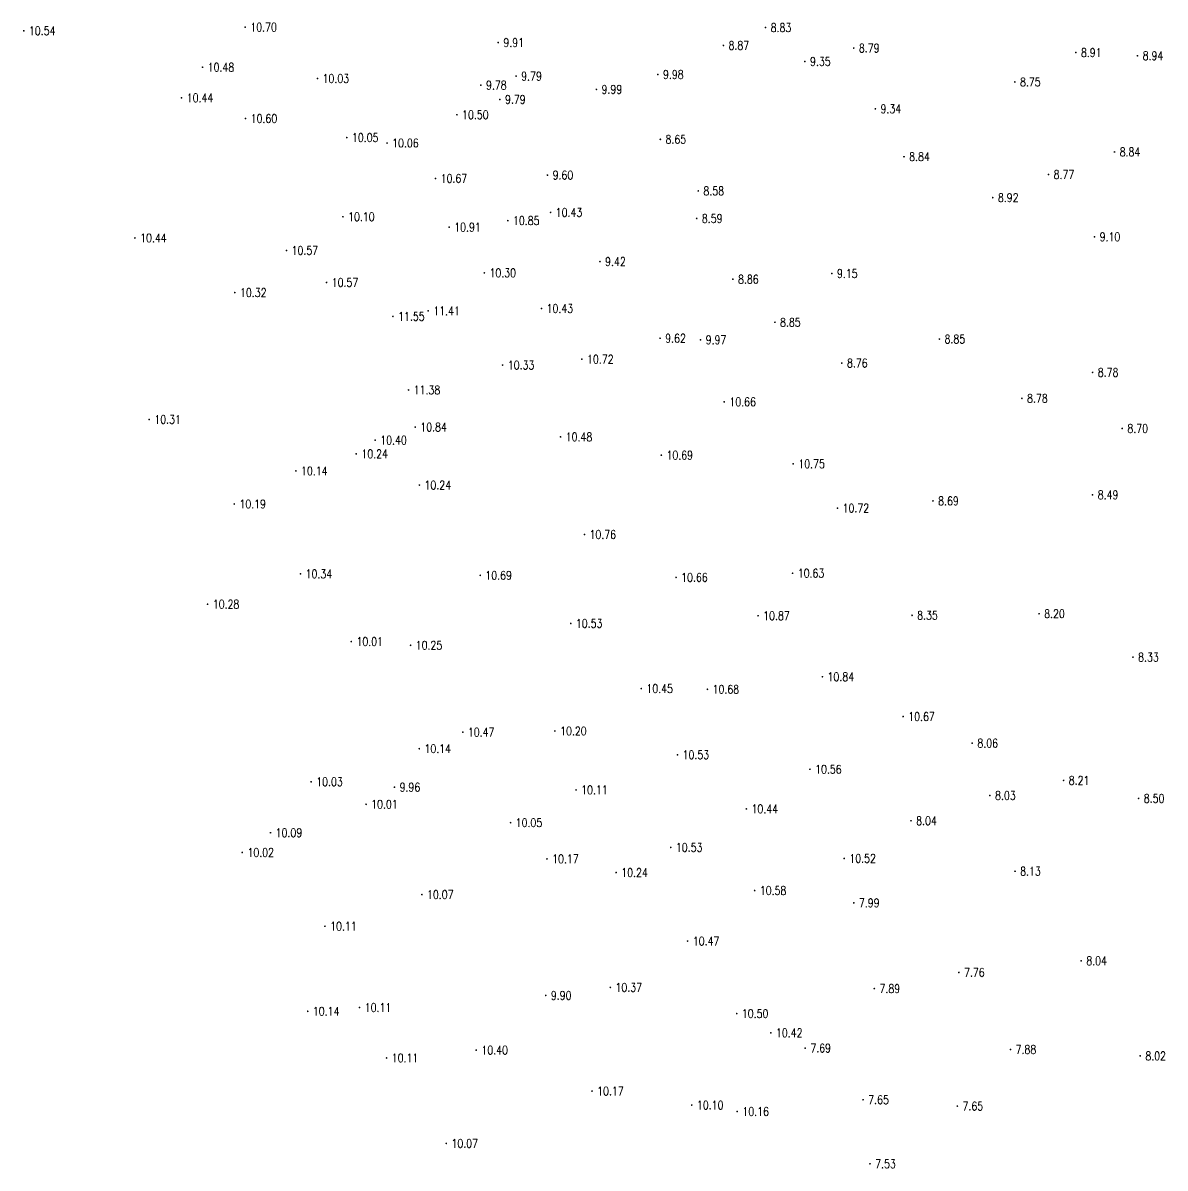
# Model space of a CAD drawing. Extents: x 476861 to 479475, y 2367369 to 2370541.
# Drawn here: x 477425.1 to 477557.9, y 2367505.9 to 2367639 of the extents above; entities that cross this region are included whole.
import ezdxf
from ezdxf.enums import TextEntityAlignment as Align

# ---------------------------------------------------------------- set-up
doc = ezdxf.new("R2010")
doc.units = 0
doc.header["$LTSCALE"] = 0.5
doc.layers.get('0').update_dxf_attribs({"linetype": 'CONTINUOUS'})
doc.layers.add('GCD', color=1, linetype='CONTINUOUS')
doc.styles.add('HZ', font='rs.shx', dxfattribs={"width": 0.8, "bigfont": 'hztxt.shx'})

# ---------------------------------------------------------------- blocks, each defined once
blk = doc.blocks.new('GC200')
at = {"linetype": 'Continuous', "const_width": 0.2, "flags": 128}
blk.add_lwpolyline([(-0.1, 0, 1), (0.1, 0, 1)], format="xyb", close=True, dxfattribs=at)

msp = doc.modelspace()

# ---------------------------------------------------------------- block references
at = {"layer": 'GCD', "linetype": 'Continuous'}
ref = msp.add_blockref('GC200', (477450.985, 2367638.477, 10.697), dxfattribs=dict(at, xscale=0.5, yscale=0.5, zscale=0.5))
ref.add_attrib('height', '10.70', dxfattribs={"linetype": 'Continuous', "height": 1, "style": 'HZ', "width": 0.8}).set_placement((477451.585, 2367638.477, 10.697), align=Align.MIDDLE_LEFT)
ref = msp.add_blockref('GC200', (477425.239, 2367638.064, 10.541), dxfattribs=dict(at, xscale=0.5, yscale=0.5, zscale=0.5))
ref.add_attrib('height', '10.54', dxfattribs={"linetype": 'Continuous', "height": 1, "style": 'HZ', "width": 0.8}).set_placement((477425.839, 2367638.064, 10.541), align=Align.MIDDLE_LEFT)
ref = msp.add_blockref('GC200', (477511.482, 2367638.43, 8.83), dxfattribs=dict(at, xscale=0.5, yscale=0.5, zscale=0.5))
ref.add_attrib('height', '8.83', dxfattribs={"linetype": 'Continuous', "height": 1, "style": 'HZ', "width": 0.8}).set_placement((477512.082, 2367638.43, 8.83), align=Align.MIDDLE_LEFT)
ref = msp.add_blockref('GC200', (477480.406, 2367636.688, 9.914), dxfattribs=dict(at, xscale=0.5, yscale=0.5, zscale=0.5))
ref.add_attrib('height', '9.91', dxfattribs={"linetype": 'Continuous', "height": 1, "style": 'HZ', "width": 0.8}).set_placement((477481.006, 2367636.688, 9.914), align=Align.MIDDLE_LEFT)
ref = msp.add_blockref('GC200', (477506.586, 2367636.358, 8.872), dxfattribs=dict(at, xscale=0.5, yscale=0.5, zscale=0.5))
ref.add_attrib('height', '8.87', dxfattribs={"linetype": 'Continuous', "height": 1, "style": 'HZ', "width": 0.8}).set_placement((477507.186, 2367636.358, 8.872), align=Align.MIDDLE_LEFT)
ref = msp.add_blockref('GC200', (477521.739, 2367636.053, 8.79), dxfattribs=dict(at, xscale=0.5, yscale=0.5, zscale=0.5))
ref.add_attrib('height', '8.79', dxfattribs={"linetype": 'Continuous', "height": 1, "style": 'HZ', "width": 0.8}).set_placement((477522.339, 2367636.053, 8.79), align=Align.MIDDLE_LEFT)
ref = msp.add_blockref('GC200', (477516.064, 2367634.49, 9.348), dxfattribs=dict(at, xscale=0.5, yscale=0.5, zscale=0.5))
ref.add_attrib('height', '9.35', dxfattribs={"linetype": 'Continuous', "height": 1, "style": 'HZ', "width": 0.8}).set_placement((477516.664, 2367634.49, 9.348), align=Align.MIDDLE_LEFT)
ref = msp.add_blockref('GC200', (477547.562, 2367635.528, 8.91), dxfattribs=dict(at, xscale=0.5, yscale=0.5, zscale=0.5))
ref.add_attrib('height', '8.91', dxfattribs={"linetype": 'Continuous', "height": 1, "style": 'HZ', "width": 0.8}).set_placement((477548.162, 2367635.528, 8.91), align=Align.MIDDLE_LEFT)
ref = msp.add_blockref('GC200', (477554.735, 2367635.164, 8.94), dxfattribs=dict(at, xscale=0.5, yscale=0.5, zscale=0.5))
ref.add_attrib('height', '8.94', dxfattribs={"linetype": 'Continuous', "height": 1, "style": 'HZ', "width": 0.8}).set_placement((477555.335, 2367635.164, 8.94), align=Align.MIDDLE_LEFT)
ref = msp.add_blockref('GC200', (477446.023, 2367633.818, 10.481), dxfattribs=dict(at, xscale=0.5, yscale=0.5, zscale=0.5))
ref.add_attrib('height', '10.48', dxfattribs={"linetype": 'Continuous', "height": 1, "style": 'HZ', "width": 0.8}).set_placement((477446.623, 2367633.818, 10.481), align=Align.MIDDLE_LEFT)
ref = msp.add_blockref('GC200', (477459.385, 2367632.512, 10.03), dxfattribs=dict(at, xscale=0.5, yscale=0.5, zscale=0.5))
ref.add_attrib('height', '10.03', dxfattribs={"linetype": 'Continuous', "height": 1, "style": 'HZ', "width": 0.8}).set_placement((477459.985, 2367632.512, 10.03), align=Align.MIDDLE_LEFT)
ref = msp.add_blockref('GC200', (477482.481, 2367632.793, 9.786), dxfattribs=dict(at, xscale=0.5, yscale=0.5, zscale=0.5))
ref.add_attrib('height', '9.79', dxfattribs={"linetype": 'Continuous', "height": 1, "style": 'HZ', "width": 0.8}).set_placement((477483.081, 2367632.793, 9.786), align=Align.MIDDLE_LEFT)
ref = msp.add_blockref('GC200', (477498.965, 2367632.978, 9.98), dxfattribs=dict(at, xscale=0.5, yscale=0.5, zscale=0.5))
ref.add_attrib('height', '9.98', dxfattribs={"linetype": 'Continuous', "height": 1, "style": 'HZ', "width": 0.8}).set_placement((477499.565, 2367632.978, 9.98), align=Align.MIDDLE_LEFT)
ref = msp.add_blockref('GC200', (477540.478, 2367632.111, 8.75), dxfattribs=dict(at, xscale=0.5, yscale=0.5, zscale=0.5))
ref.add_attrib('height', '8.75', dxfattribs={"linetype": 'Continuous', "height": 1, "style": 'HZ', "width": 0.8}).set_placement((477541.078, 2367632.111, 8.75), align=Align.MIDDLE_LEFT)
ref = msp.add_blockref('GC200', (477478.386, 2367631.743, 9.775), dxfattribs=dict(at, xscale=0.5, yscale=0.5, zscale=0.5))
ref.add_attrib('height', '9.78', dxfattribs={"linetype": 'Continuous', "height": 1, "style": 'HZ', "width": 0.8}).set_placement((477478.986, 2367631.743, 9.775), align=Align.MIDDLE_LEFT)
ref = msp.add_blockref('GC200', (477491.816, 2367631.251, 9.992), dxfattribs=dict(at, xscale=0.5, yscale=0.5, zscale=0.5))
ref.add_attrib('height', '9.99', dxfattribs={"linetype": 'Continuous', "height": 1, "style": 'HZ', "width": 0.8}).set_placement((477492.416, 2367631.251, 9.992), align=Align.MIDDLE_LEFT)
ref = msp.add_blockref('GC200', (477443.589, 2367630.268, 10.44), dxfattribs=dict(at, xscale=0.5, yscale=0.5, zscale=0.5))
ref.add_attrib('height', '10.44', dxfattribs={"linetype": 'Continuous', "height": 1, "style": 'HZ', "width": 0.8}).set_placement((477444.189, 2367630.268, 10.44), align=Align.MIDDLE_LEFT)
ref = msp.add_blockref('GC200', (477480.595, 2367630.084, 9.788), dxfattribs=dict(at, xscale=0.5, yscale=0.5, zscale=0.5))
ref.add_attrib('height', '9.79', dxfattribs={"linetype": 'Continuous', "height": 1, "style": 'HZ', "width": 0.8}).set_placement((477481.195, 2367630.084, 9.788), align=Align.MIDDLE_LEFT)
ref = msp.add_blockref('GC200', (477451.024, 2367627.856, 10.6), dxfattribs=dict(at, xscale=0.5, yscale=0.5, zscale=0.5))
ref.add_attrib('height', '10.60', dxfattribs={"linetype": 'Continuous', "height": 1, "style": 'HZ', "width": 0.8}).set_placement((477451.624, 2367627.856, 10.6), align=Align.MIDDLE_LEFT)
ref = msp.add_blockref('GC200', (477475.604, 2367628.306, 10.495), dxfattribs=dict(at, xscale=0.5, yscale=0.5, zscale=0.5))
ref.add_attrib('height', '10.50', dxfattribs={"linetype": 'Continuous', "height": 1, "style": 'HZ', "width": 0.8}).set_placement((477476.204, 2367628.306, 10.495), align=Align.MIDDLE_LEFT)
ref = msp.add_blockref('GC200', (477524.257, 2367628.989, 9.337), dxfattribs=dict(at, xscale=0.5, yscale=0.5, zscale=0.5))
ref.add_attrib('height', '9.34', dxfattribs={"linetype": 'Continuous', "height": 1, "style": 'HZ', "width": 0.8}).set_placement((477524.857, 2367628.989, 9.337), align=Align.MIDDLE_LEFT)
ref = msp.add_blockref('GC200', (477462.799, 2367625.645, 10.047), dxfattribs=dict(at, xscale=0.5, yscale=0.5, zscale=0.5))
ref.add_attrib('height', '10.05', dxfattribs={"linetype": 'Continuous', "height": 1, "style": 'HZ', "width": 0.8}).set_placement((477463.399, 2367625.645, 10.047), align=Align.MIDDLE_LEFT)
ref = msp.add_blockref('GC200', (477499.255, 2367625.444, 8.653), dxfattribs=dict(at, xscale=0.5, yscale=0.5, zscale=0.5))
ref.add_attrib('height', '8.65', dxfattribs={"linetype": 'Continuous', "height": 1, "style": 'HZ', "width": 0.8}).set_placement((477499.855, 2367625.444, 8.653), align=Align.MIDDLE_LEFT)
ref = msp.add_blockref('GC200', (477467.477, 2367625.015, 10.06), dxfattribs=dict(at, xscale=0.5, yscale=0.5, zscale=0.5))
ref.add_attrib('height', '10.06', dxfattribs={"linetype": 'Continuous', "height": 1, "style": 'HZ', "width": 0.8}).set_placement((477468.077, 2367625.015, 10.06), align=Align.MIDDLE_LEFT)
ref = msp.add_blockref('GC200', (477552.062, 2367623.976, 8.837), dxfattribs=dict(at, xscale=0.5, yscale=0.5, zscale=0.5))
ref.add_attrib('height', '8.84', dxfattribs={"linetype": 'Continuous', "height": 1, "style": 'HZ', "width": 0.8}).set_placement((477552.662, 2367623.976, 8.837), align=Align.MIDDLE_LEFT)
ref = msp.add_blockref('GC200', (477527.587, 2367623.428, 8.84), dxfattribs=dict(at, xscale=0.5, yscale=0.5, zscale=0.5))
ref.add_attrib('height', '8.84', dxfattribs={"linetype": 'Continuous', "height": 1, "style": 'HZ', "width": 0.8}).set_placement((477528.187, 2367623.428, 8.84), align=Align.MIDDLE_LEFT)
ref = msp.add_blockref('GC200', (477486.132, 2367621.292, 9.601), dxfattribs=dict(at, xscale=0.5, yscale=0.5, zscale=0.5))
ref.add_attrib('height', '9.60', dxfattribs={"linetype": 'Continuous', "height": 1, "style": 'HZ', "width": 0.8}).set_placement((477486.732, 2367621.292, 9.601), align=Align.MIDDLE_LEFT)
ref = msp.add_blockref('GC200', (477544.382, 2367621.353, 8.77), dxfattribs=dict(at, xscale=0.5, yscale=0.5, zscale=0.5))
ref.add_attrib('height', '8.77', dxfattribs={"linetype": 'Continuous', "height": 1, "style": 'HZ', "width": 0.8}).set_placement((477544.982, 2367621.353, 8.77), align=Align.MIDDLE_LEFT)
ref = msp.add_blockref('GC200', (477473.115, 2367620.9, 10.669), dxfattribs=dict(at, xscale=0.5, yscale=0.5, zscale=0.5))
ref.add_attrib('height', '10.67', dxfattribs={"linetype": 'Continuous', "height": 1, "style": 'HZ', "width": 0.8}).set_placement((477473.715, 2367620.9, 10.669), align=Align.MIDDLE_LEFT)
ref = msp.add_blockref('GC200', (477503.667, 2367619.448, 8.578), dxfattribs=dict(at, xscale=0.5, yscale=0.5, zscale=0.5))
ref.add_attrib('height', '8.58', dxfattribs={"linetype": 'Continuous', "height": 1, "style": 'HZ', "width": 0.8}).set_placement((477504.267, 2367619.448, 8.578), align=Align.MIDDLE_LEFT)
ref = msp.add_blockref('GC200', (477537.908, 2367618.667, 8.92), dxfattribs=dict(at, xscale=0.5, yscale=0.5, zscale=0.5))
ref.add_attrib('height', '8.92', dxfattribs={"linetype": 'Continuous', "height": 1, "style": 'HZ', "width": 0.8}).set_placement((477538.508, 2367618.667, 8.92), align=Align.MIDDLE_LEFT)
ref = msp.add_blockref('GC200', (477462.351, 2367616.451, 10.1), dxfattribs=dict(at, xscale=0.5, yscale=0.5, zscale=0.5))
ref.add_attrib('height', '10.10', dxfattribs={"linetype": 'Continuous', "height": 1, "style": 'HZ', "width": 0.8}).set_placement((477462.951, 2367616.451, 10.1), align=Align.MIDDLE_LEFT)
ref = msp.add_blockref('GC200', (477481.524, 2367615.995, 10.854), dxfattribs=dict(at, xscale=0.5, yscale=0.5, zscale=0.5))
ref.add_attrib('height', '10.85', dxfattribs={"linetype": 'Continuous', "height": 1, "style": 'HZ', "width": 0.8}).set_placement((477482.124, 2367615.995, 10.854), align=Align.MIDDLE_LEFT)
ref = msp.add_blockref('GC200', (477486.492, 2367616.955, 10.431), dxfattribs=dict(at, xscale=0.5, yscale=0.5, zscale=0.5))
ref.add_attrib('height', '10.43', dxfattribs={"linetype": 'Continuous', "height": 1, "style": 'HZ', "width": 0.8}).set_placement((477487.092, 2367616.955, 10.431), align=Align.MIDDLE_LEFT)
ref = msp.add_blockref('GC200', (477503.482, 2367616.248, 8.588), dxfattribs=dict(at, xscale=0.5, yscale=0.5, zscale=0.5))
ref.add_attrib('height', '8.59', dxfattribs={"linetype": 'Continuous', "height": 1, "style": 'HZ', "width": 0.8}).set_placement((477504.082, 2367616.248, 8.588), align=Align.MIDDLE_LEFT)
ref = msp.add_blockref('GC200', (477474.694, 2367615.239, 10.909), dxfattribs=dict(at, xscale=0.5, yscale=0.5, zscale=0.5))
ref.add_attrib('height', '10.91', dxfattribs={"linetype": 'Continuous', "height": 1, "style": 'HZ', "width": 0.8}).set_placement((477475.294, 2367615.239, 10.909), align=Align.MIDDLE_LEFT)
ref = msp.add_blockref('GC200', (477438.17, 2367613.978, 10.44), dxfattribs=dict(at, xscale=0.5, yscale=0.5, zscale=0.5))
ref.add_attrib('height', '10.44', dxfattribs={"linetype": 'Continuous', "height": 1, "style": 'HZ', "width": 0.8}).set_placement((477438.77, 2367613.978, 10.44), align=Align.MIDDLE_LEFT)
ref = msp.add_blockref('GC200', (477549.734, 2367614.112, 9.1), dxfattribs=dict(at, xscale=0.5, yscale=0.5, zscale=0.5))
ref.add_attrib('height', '9.10', dxfattribs={"linetype": 'Continuous', "height": 1, "style": 'HZ', "width": 0.8}).set_placement((477550.334, 2367614.112, 9.1), align=Align.MIDDLE_LEFT)
ref = msp.add_blockref('GC200', (477455.785, 2367612.532, 10.57), dxfattribs=dict(at, xscale=0.5, yscale=0.5, zscale=0.5))
ref.add_attrib('height', '10.57', dxfattribs={"linetype": 'Continuous', "height": 1, "style": 'HZ', "width": 0.8}).set_placement((477456.385, 2367612.532, 10.57), align=Align.MIDDLE_LEFT)
ref = msp.add_blockref('GC200', (477492.239, 2367611.235, 9.422), dxfattribs=dict(at, xscale=0.5, yscale=0.5, zscale=0.5))
ref.add_attrib('height', '9.42', dxfattribs={"linetype": 'Continuous', "height": 1, "style": 'HZ', "width": 0.8}).set_placement((477492.839, 2367611.235, 9.422), align=Align.MIDDLE_LEFT)
ref = msp.add_blockref('GC200', (477478.791, 2367609.92, 10.3), dxfattribs=dict(at, xscale=0.5, yscale=0.5, zscale=0.5))
ref.add_attrib('height', '10.30', dxfattribs={"linetype": 'Continuous', "height": 1, "style": 'HZ', "width": 0.8}).set_placement((477479.391, 2367609.92, 10.3), align=Align.MIDDLE_LEFT)
ref = msp.add_blockref('GC200', (477507.692, 2367609.182, 8.855), dxfattribs=dict(at, xscale=0.5, yscale=0.5, zscale=0.5))
ref.add_attrib('height', '8.86', dxfattribs={"linetype": 'Continuous', "height": 1, "style": 'HZ', "width": 0.8}).set_placement((477508.292, 2367609.182, 8.855), align=Align.MIDDLE_LEFT)
ref = msp.add_blockref('GC200', (477519.188, 2367609.848, 9.153), dxfattribs=dict(at, xscale=0.5, yscale=0.5, zscale=0.5))
ref.add_attrib('height', '9.15', dxfattribs={"linetype": 'Continuous', "height": 1, "style": 'HZ', "width": 0.8}).set_placement((477519.788, 2367609.848, 9.153), align=Align.MIDDLE_LEFT)
ref = msp.add_blockref('GC200', (477460.447, 2367608.811, 10.572), dxfattribs=dict(at, xscale=0.5, yscale=0.5, zscale=0.5))
ref.add_attrib('height', '10.57', dxfattribs={"linetype": 'Continuous', "height": 1, "style": 'HZ', "width": 0.8}).set_placement((477461.047, 2367608.811, 10.572), align=Align.MIDDLE_LEFT)
ref = msp.add_blockref('GC200', (477449.78, 2367607.627, 10.32), dxfattribs=dict(at, xscale=0.5, yscale=0.5, zscale=0.5))
ref.add_attrib('height', '10.32', dxfattribs={"linetype": 'Continuous', "height": 1, "style": 'HZ', "width": 0.8}).set_placement((477450.38, 2367607.627, 10.32), align=Align.MIDDLE_LEFT)
ref = msp.add_blockref('GC200', (477472.263, 2367605.502, 11.407), dxfattribs=dict(at, xscale=0.5, yscale=0.5, zscale=0.5))
ref.add_attrib('height', '11.41', dxfattribs={"linetype": 'Continuous', "height": 1, "style": 'HZ', "width": 0.8}).set_placement((477472.863, 2367605.502, 11.407), align=Align.MIDDLE_LEFT)
ref = msp.add_blockref('GC200', (477485.434, 2367605.78, 10.427), dxfattribs=dict(at, xscale=0.5, yscale=0.5, zscale=0.5))
ref.add_attrib('height', '10.43', dxfattribs={"linetype": 'Continuous', "height": 1, "style": 'HZ', "width": 0.8}).set_placement((477486.034, 2367605.78, 10.427), align=Align.MIDDLE_LEFT)
ref = msp.add_blockref('GC200', (477468.168, 2367604.865, 11.545), dxfattribs=dict(at, xscale=0.5, yscale=0.5, zscale=0.5))
ref.add_attrib('height', '11.55', dxfattribs={"linetype": 'Continuous', "height": 1, "style": 'HZ', "width": 0.8}).set_placement((477468.768, 2367604.865, 11.545), align=Align.MIDDLE_LEFT)
ref = msp.add_blockref('GC200', (477512.578, 2367604.177, 8.85), dxfattribs=dict(at, xscale=0.5, yscale=0.5, zscale=0.5))
ref.add_attrib('height', '8.85', dxfattribs={"linetype": 'Continuous', "height": 1, "style": 'HZ', "width": 0.8}).set_placement((477513.178, 2367604.177, 8.85), align=Align.MIDDLE_LEFT)
ref = msp.add_blockref('GC200', (477499.222, 2367602.323, 9.622), dxfattribs=dict(at, xscale=0.5, yscale=0.5, zscale=0.5))
ref.add_attrib('height', '9.62', dxfattribs={"linetype": 'Continuous', "height": 1, "style": 'HZ', "width": 0.8}).set_placement((477499.822, 2367602.323, 9.622), align=Align.MIDDLE_LEFT)
ref = msp.add_blockref('GC200', (477503.928, 2367602.146, 9.966), dxfattribs=dict(at, xscale=0.5, yscale=0.5, zscale=0.5))
ref.add_attrib('height', '9.97', dxfattribs={"linetype": 'Continuous', "height": 1, "style": 'HZ', "width": 0.8}).set_placement((477504.528, 2367602.146, 9.966), align=Align.MIDDLE_LEFT)
ref = msp.add_blockref('GC200', (477531.702, 2367602.227, 8.85), dxfattribs=dict(at, xscale=0.5, yscale=0.5, zscale=0.5))
ref.add_attrib('height', '8.85', dxfattribs={"linetype": 'Continuous', "height": 1, "style": 'HZ', "width": 0.8}).set_placement((477532.302, 2367602.227, 8.85), align=Align.MIDDLE_LEFT)
ref = msp.add_blockref('GC200', (477490.134, 2367599.886, 10.718), dxfattribs=dict(at, xscale=0.5, yscale=0.5, zscale=0.5))
ref.add_attrib('height', '10.72', dxfattribs={"linetype": 'Continuous', "height": 1, "style": 'HZ', "width": 0.8}).set_placement((477490.734, 2367599.886, 10.718), align=Align.MIDDLE_LEFT)
ref = msp.add_blockref('GC200', (477480.918, 2367599.204, 10.33), dxfattribs=dict(at, xscale=0.5, yscale=0.5, zscale=0.5))
ref.add_attrib('height', '10.33', dxfattribs={"linetype": 'Continuous', "height": 1, "style": 'HZ', "width": 0.8}).set_placement((477481.518, 2367599.204, 10.33), align=Align.MIDDLE_LEFT)
ref = msp.add_blockref('GC200', (477520.356, 2367599.443, 8.758), dxfattribs=dict(at, xscale=0.5, yscale=0.5, zscale=0.5))
ref.add_attrib('height', '8.76', dxfattribs={"linetype": 'Continuous', "height": 1, "style": 'HZ', "width": 0.8}).set_placement((477520.956, 2367599.443, 8.758), align=Align.MIDDLE_LEFT)
ref = msp.add_blockref('GC200', (477549.521, 2367598.358, 8.783), dxfattribs=dict(at, xscale=0.5, yscale=0.5, zscale=0.5))
ref.add_attrib('height', '8.78', dxfattribs={"linetype": 'Continuous', "height": 1, "style": 'HZ', "width": 0.8}).set_placement((477550.121, 2367598.358, 8.783), align=Align.MIDDLE_LEFT)
ref = msp.add_blockref('GC200', (477469.979, 2367596.312, 11.383), dxfattribs=dict(at, xscale=0.5, yscale=0.5, zscale=0.5))
ref.add_attrib('height', '11.38', dxfattribs={"linetype": 'Continuous', "height": 1, "style": 'HZ', "width": 0.8}).set_placement((477470.579, 2367596.312, 11.383), align=Align.MIDDLE_LEFT)
ref = msp.add_blockref('GC200', (477506.686, 2367594.928, 10.659), dxfattribs=dict(at, xscale=0.5, yscale=0.5, zscale=0.5))
ref.add_attrib('height', '10.66', dxfattribs={"linetype": 'Continuous', "height": 1, "style": 'HZ', "width": 0.8}).set_placement((477507.286, 2367594.928, 10.659), align=Align.MIDDLE_LEFT)
ref = msp.add_blockref('GC200', (477541.3, 2367595.34, 8.783), dxfattribs=dict(at, xscale=0.5, yscale=0.5, zscale=0.5))
ref.add_attrib('height', '8.78', dxfattribs={"linetype": 'Continuous', "height": 1, "style": 'HZ', "width": 0.8}).set_placement((477541.9, 2367595.34, 8.783), align=Align.MIDDLE_LEFT)
ref = msp.add_blockref('GC200', (477439.824, 2367592.889, 10.305), dxfattribs=dict(at, xscale=0.5, yscale=0.5, zscale=0.5))
ref.add_attrib('height', '10.31', dxfattribs={"linetype": 'Continuous', "height": 1, "style": 'HZ', "width": 0.8}).set_placement((477440.424, 2367592.889, 10.305), align=Align.MIDDLE_LEFT)
ref = msp.add_blockref('GC200', (477470.753, 2367592.004, 10.838), dxfattribs=dict(at, xscale=0.5, yscale=0.5, zscale=0.5))
ref.add_attrib('height', '10.84', dxfattribs={"linetype": 'Continuous', "height": 1, "style": 'HZ', "width": 0.8}).set_placement((477471.353, 2367592.004, 10.838), align=Align.MIDDLE_LEFT)
ref = msp.add_blockref('GC200', (477487.652, 2367590.856, 10.475), dxfattribs=dict(at, xscale=0.5, yscale=0.5, zscale=0.5))
ref.add_attrib('height', '10.48', dxfattribs={"linetype": 'Continuous', "height": 1, "style": 'HZ', "width": 0.8}).set_placement((477488.252, 2367590.856, 10.475), align=Align.MIDDLE_LEFT)
ref = msp.add_blockref('GC200', (477552.967, 2367591.837, 8.695), dxfattribs=dict(at, xscale=0.5, yscale=0.5, zscale=0.5))
ref.add_attrib('height', '8.70', dxfattribs={"linetype": 'Continuous', "height": 1, "style": 'HZ', "width": 0.8}).set_placement((477553.567, 2367591.837, 8.695), align=Align.MIDDLE_LEFT)
ref = msp.add_blockref('GC200', (477466.095, 2367590.48, 10.403), dxfattribs=dict(at, xscale=0.5, yscale=0.5, zscale=0.5))
ref.add_attrib('height', '10.40', dxfattribs={"linetype": 'Continuous', "height": 1, "style": 'HZ', "width": 0.8}).set_placement((477466.695, 2367590.48, 10.403), align=Align.MIDDLE_LEFT)
ref = msp.add_blockref('GC200', (477463.899, 2367588.883, 10.24), dxfattribs=dict(at, xscale=0.5, yscale=0.5, zscale=0.5))
ref.add_attrib('height', '10.24', dxfattribs={"linetype": 'Continuous', "height": 1, "style": 'HZ', "width": 0.8}).set_placement((477464.499, 2367588.883, 10.24), align=Align.MIDDLE_LEFT)
ref = msp.add_blockref('GC200', (477499.37, 2367588.734, 10.69), dxfattribs=dict(at, xscale=0.5, yscale=0.5, zscale=0.5))
ref.add_attrib('height', '10.69', dxfattribs={"linetype": 'Continuous', "height": 1, "style": 'HZ', "width": 0.8}).set_placement((477499.97, 2367588.734, 10.69), align=Align.MIDDLE_LEFT)
ref = msp.add_blockref('GC200', (477456.878, 2367586.898, 10.138), dxfattribs=dict(at, xscale=0.5, yscale=0.5, zscale=0.5))
ref.add_attrib('height', '10.14', dxfattribs={"linetype": 'Continuous', "height": 1, "style": 'HZ', "width": 0.8}).set_placement((477457.478, 2367586.898, 10.138), align=Align.MIDDLE_LEFT)
ref = msp.add_blockref('GC200', (477514.701, 2367587.734, 10.753), dxfattribs=dict(at, xscale=0.5, yscale=0.5, zscale=0.5))
ref.add_attrib('height', '10.75', dxfattribs={"linetype": 'Continuous', "height": 1, "style": 'HZ', "width": 0.8}).set_placement((477515.301, 2367587.734, 10.753), align=Align.MIDDLE_LEFT)
ref = msp.add_blockref('GC200', (477471.238, 2367585.262, 10.24), dxfattribs=dict(at, xscale=0.5, yscale=0.5, zscale=0.5))
ref.add_attrib('height', '10.24', dxfattribs={"linetype": 'Continuous', "height": 1, "style": 'HZ', "width": 0.8}).set_placement((477471.838, 2367585.262, 10.24), align=Align.MIDDLE_LEFT)
ref = msp.add_blockref('GC200', (477549.514, 2367584.123, 8.49), dxfattribs=dict(at, xscale=0.5, yscale=0.5, zscale=0.5))
ref.add_attrib('height', '8.49', dxfattribs={"linetype": 'Continuous', "height": 1, "style": 'HZ', "width": 0.8}).set_placement((477550.114, 2367584.123, 8.49), align=Align.MIDDLE_LEFT)
ref = msp.add_blockref('GC200', (477449.716, 2367583.059, 10.19), dxfattribs=dict(at, xscale=0.5, yscale=0.5, zscale=0.5))
ref.add_attrib('height', '10.19', dxfattribs={"linetype": 'Continuous', "height": 1, "style": 'HZ', "width": 0.8}).set_placement((477450.316, 2367583.059, 10.19), align=Align.MIDDLE_LEFT)
ref = msp.add_blockref('GC200', (477519.851, 2367582.584, 10.715), dxfattribs=dict(at, xscale=0.5, yscale=0.5, zscale=0.5))
ref.add_attrib('height', '10.72', dxfattribs={"linetype": 'Continuous', "height": 1, "style": 'HZ', "width": 0.8}).set_placement((477520.451, 2367582.584, 10.715), align=Align.MIDDLE_LEFT)
ref = msp.add_blockref('GC200', (477530.957, 2367583.413, 8.686), dxfattribs=dict(at, xscale=0.5, yscale=0.5, zscale=0.5))
ref.add_attrib('height', '8.69', dxfattribs={"linetype": 'Continuous', "height": 1, "style": 'HZ', "width": 0.8}).set_placement((477531.557, 2367583.413, 8.686), align=Align.MIDDLE_LEFT)
ref = msp.add_blockref('GC200', (477490.425, 2367579.515, 10.756), dxfattribs=dict(at, xscale=0.5, yscale=0.5, zscale=0.5))
ref.add_attrib('height', '10.76', dxfattribs={"linetype": 'Continuous', "height": 1, "style": 'HZ', "width": 0.8}).set_placement((477491.025, 2367579.515, 10.756), align=Align.MIDDLE_LEFT)
ref = msp.add_blockref('GC200', (477457.414, 2367574.931, 10.338), dxfattribs=dict(at, xscale=0.5, yscale=0.5, zscale=0.5))
ref.add_attrib('height', '10.34', dxfattribs={"linetype": 'Continuous', "height": 1, "style": 'HZ', "width": 0.8}).set_placement((477458.014, 2367574.931, 10.338), align=Align.MIDDLE_LEFT)
ref = msp.add_blockref('GC200', (477478.313, 2367574.767, 10.69), dxfattribs=dict(at, xscale=0.5, yscale=0.5, zscale=0.5))
ref.add_attrib('height', '10.69', dxfattribs={"linetype": 'Continuous', "height": 1, "style": 'HZ', "width": 0.8}).set_placement((477478.913, 2367574.767, 10.69), align=Align.MIDDLE_LEFT)
ref = msp.add_blockref('GC200', (477514.634, 2367575.009, 10.63), dxfattribs=dict(at, xscale=0.5, yscale=0.5, zscale=0.5))
ref.add_attrib('height', '10.63', dxfattribs={"linetype": 'Continuous', "height": 1, "style": 'HZ', "width": 0.8}).set_placement((477515.234, 2367575.009, 10.63), align=Align.MIDDLE_LEFT)
ref = msp.add_blockref('GC200', (477501.082, 2367574.529, 10.66), dxfattribs=dict(at, xscale=0.5, yscale=0.5, zscale=0.5))
ref.add_attrib('height', '10.66', dxfattribs={"linetype": 'Continuous', "height": 1, "style": 'HZ', "width": 0.8}).set_placement((477501.682, 2367574.529, 10.66), align=Align.MIDDLE_LEFT)
ref = msp.add_blockref('GC200', (477446.619, 2367571.414, 10.28), dxfattribs=dict(at, xscale=0.5, yscale=0.5, zscale=0.5))
ref.add_attrib('height', '10.28', dxfattribs={"linetype": 'Continuous', "height": 1, "style": 'HZ', "width": 0.8}).set_placement((477447.219, 2367571.414, 10.28), align=Align.MIDDLE_LEFT)
ref = msp.add_blockref('GC200', (477510.617, 2367570.074, 10.871), dxfattribs=dict(at, xscale=0.5, yscale=0.5, zscale=0.5))
ref.add_attrib('height', '10.87', dxfattribs={"linetype": 'Continuous', "height": 1, "style": 'HZ', "width": 0.8}).set_placement((477511.217, 2367570.074, 10.871), align=Align.MIDDLE_LEFT)
ref = msp.add_blockref('GC200', (477528.52, 2367570.119, 8.35), dxfattribs=dict(at, xscale=0.5, yscale=0.5, zscale=0.5))
ref.add_attrib('height', '8.35', dxfattribs={"linetype": 'Continuous', "height": 1, "style": 'HZ', "width": 0.8}).set_placement((477529.12, 2367570.119, 8.35), align=Align.MIDDLE_LEFT)
ref = msp.add_blockref('GC200', (477543.288, 2367570.309, 8.201), dxfattribs=dict(at, xscale=0.5, yscale=0.5, zscale=0.5))
ref.add_attrib('height', '8.20', dxfattribs={"linetype": 'Continuous', "height": 1, "style": 'HZ', "width": 0.8}).set_placement((477543.888, 2367570.309, 8.201), align=Align.MIDDLE_LEFT)
ref = msp.add_blockref('GC200', (477488.837, 2367569.178, 10.526), dxfattribs=dict(at, xscale=0.5, yscale=0.5, zscale=0.5))
ref.add_attrib('height', '10.53', dxfattribs={"linetype": 'Continuous', "height": 1, "style": 'HZ', "width": 0.8}).set_placement((477489.437, 2367569.178, 10.526), align=Align.MIDDLE_LEFT)
ref = msp.add_blockref('GC200', (477463.32, 2367567.066, 10.01), dxfattribs=dict(at, xscale=0.5, yscale=0.5, zscale=0.5))
ref.add_attrib('height', '10.01', dxfattribs={"linetype": 'Continuous', "height": 1, "style": 'HZ', "width": 0.8}).set_placement((477463.92, 2367567.066, 10.01), align=Align.MIDDLE_LEFT)
ref = msp.add_blockref('GC200', (477470.216, 2367566.634, 10.25), dxfattribs=dict(at, xscale=0.5, yscale=0.5, zscale=0.5))
ref.add_attrib('height', '10.25', dxfattribs={"linetype": 'Continuous', "height": 1, "style": 'HZ', "width": 0.8}).set_placement((477470.816, 2367566.634, 10.25), align=Align.MIDDLE_LEFT)
ref = msp.add_blockref('GC200', (477554.211, 2367565.26, 8.33), dxfattribs=dict(at, xscale=0.5, yscale=0.5, zscale=0.5))
ref.add_attrib('height', '8.33', dxfattribs={"linetype": 'Continuous', "height": 1, "style": 'HZ', "width": 0.8}).set_placement((477554.811, 2367565.26, 8.33), align=Align.MIDDLE_LEFT)
ref = msp.add_blockref('GC200', (477518.098, 2367562.983, 10.84), dxfattribs=dict(at, xscale=0.5, yscale=0.5, zscale=0.5))
ref.add_attrib('height', '10.84', dxfattribs={"linetype": 'Continuous', "height": 1, "style": 'HZ', "width": 0.8}).set_placement((477518.698, 2367562.983, 10.84), align=Align.MIDDLE_LEFT)
ref = msp.add_blockref('GC200', (477497.035, 2367561.602, 10.45), dxfattribs=dict(at, xscale=0.5, yscale=0.5, zscale=0.5))
ref.add_attrib('height', '10.45', dxfattribs={"linetype": 'Continuous', "height": 1, "style": 'HZ', "width": 0.8}).set_placement((477497.635, 2367561.602, 10.45), align=Align.MIDDLE_LEFT)
ref = msp.add_blockref('GC200', (477504.732, 2367561.52, 10.682), dxfattribs=dict(at, xscale=0.5, yscale=0.5, zscale=0.5))
ref.add_attrib('height', '10.68', dxfattribs={"linetype": 'Continuous', "height": 1, "style": 'HZ', "width": 0.8}).set_placement((477505.332, 2367561.52, 10.682), align=Align.MIDDLE_LEFT)
ref = msp.add_blockref('GC200', (477527.484, 2367558.349, 10.67), dxfattribs=dict(at, xscale=0.5, yscale=0.5, zscale=0.5))
ref.add_attrib('height', '10.67', dxfattribs={"linetype": 'Continuous', "height": 1, "style": 'HZ', "width": 0.8}).set_placement((477528.084, 2367558.349, 10.67), align=Align.MIDDLE_LEFT)
ref = msp.add_blockref('GC200', (477476.283, 2367556.535, 10.472), dxfattribs=dict(at, xscale=0.5, yscale=0.5, zscale=0.5))
ref.add_attrib('height', '10.47', dxfattribs={"linetype": 'Continuous', "height": 1, "style": 'HZ', "width": 0.8}).set_placement((477476.883, 2367556.535, 10.472), align=Align.MIDDLE_LEFT)
ref = msp.add_blockref('GC200', (477487.002, 2367556.675, 10.202), dxfattribs=dict(at, xscale=0.5, yscale=0.5, zscale=0.5))
ref.add_attrib('height', '10.20', dxfattribs={"linetype": 'Continuous', "height": 1, "style": 'HZ', "width": 0.8}).set_placement((477487.602, 2367556.675, 10.202), align=Align.MIDDLE_LEFT)
ref = msp.add_blockref('GC200', (477471.23, 2367554.621, 10.137), dxfattribs=dict(at, xscale=0.5, yscale=0.5, zscale=0.5))
ref.add_attrib('height', '10.14', dxfattribs={"linetype": 'Continuous', "height": 1, "style": 'HZ', "width": 0.8}).set_placement((477471.83, 2367554.621, 10.137), align=Align.MIDDLE_LEFT)
ref = msp.add_blockref('GC200', (477535.524, 2367555.263, 8.06), dxfattribs=dict(at, xscale=0.5, yscale=0.5, zscale=0.5))
ref.add_attrib('height', '8.06', dxfattribs={"linetype": 'Continuous', "height": 1, "style": 'HZ', "width": 0.8}).set_placement((477536.124, 2367555.263, 8.06), align=Align.MIDDLE_LEFT)
ref = msp.add_blockref('GC200', (477501.249, 2367553.915, 10.532), dxfattribs=dict(at, xscale=0.5, yscale=0.5, zscale=0.5))
ref.add_attrib('height', '10.53', dxfattribs={"linetype": 'Continuous', "height": 1, "style": 'HZ', "width": 0.8}).set_placement((477501.849, 2367553.915, 10.532), align=Align.MIDDLE_LEFT)
ref = msp.add_blockref('GC200', (477516.651, 2367552.222, 10.556), dxfattribs=dict(at, xscale=0.5, yscale=0.5, zscale=0.5))
ref.add_attrib('height', '10.56', dxfattribs={"linetype": 'Continuous', "height": 1, "style": 'HZ', "width": 0.8}).set_placement((477517.251, 2367552.222, 10.556), align=Align.MIDDLE_LEFT)
ref = msp.add_blockref('GC200', (477458.646, 2367550.774, 10.03), dxfattribs=dict(at, xscale=0.5, yscale=0.5, zscale=0.5))
ref.add_attrib('height', '10.03', dxfattribs={"linetype": 'Continuous', "height": 1, "style": 'HZ', "width": 0.8}).set_placement((477459.246, 2367550.774, 10.03), align=Align.MIDDLE_LEFT)
ref = msp.add_blockref('GC200', (477546.142, 2367550.934, 8.211), dxfattribs=dict(at, xscale=0.5, yscale=0.5, zscale=0.5))
ref.add_attrib('height', '8.21', dxfattribs={"linetype": 'Continuous', "height": 1, "style": 'HZ', "width": 0.8}).set_placement((477546.742, 2367550.934, 8.211), align=Align.MIDDLE_LEFT)
ref = msp.add_blockref('GC200', (477468.337, 2367550.14, 9.964), dxfattribs=dict(at, xscale=0.5, yscale=0.5, zscale=0.5))
ref.add_attrib('height', '9.96', dxfattribs={"linetype": 'Continuous', "height": 1, "style": 'HZ', "width": 0.8}).set_placement((477468.937, 2367550.14, 9.964), align=Align.MIDDLE_LEFT)
ref = msp.add_blockref('GC200', (477489.452, 2367549.821, 10.11), dxfattribs=dict(at, xscale=0.5, yscale=0.5, zscale=0.5))
ref.add_attrib('height', '10.11', dxfattribs={"linetype": 'Continuous', "height": 1, "style": 'HZ', "width": 0.8}).set_placement((477490.052, 2367549.821, 10.11), align=Align.MIDDLE_LEFT)
ref = msp.add_blockref('GC200', (477465.036, 2367548.153, 10.013), dxfattribs=dict(at, xscale=0.5, yscale=0.5, zscale=0.5))
ref.add_attrib('height', '10.01', dxfattribs={"linetype": 'Continuous', "height": 1, "style": 'HZ', "width": 0.8}).set_placement((477465.636, 2367548.153, 10.013), align=Align.MIDDLE_LEFT)
ref = msp.add_blockref('GC200', (477537.579, 2367549.178, 8.034), dxfattribs=dict(at, xscale=0.5, yscale=0.5, zscale=0.5))
ref.add_attrib('height', '8.03', dxfattribs={"linetype": 'Continuous', "height": 1, "style": 'HZ', "width": 0.8}).set_placement((477538.179, 2367549.178, 8.034), align=Align.MIDDLE_LEFT)
ref = msp.add_blockref('GC200', (477554.869, 2367548.839, 8.497), dxfattribs=dict(at, xscale=0.5, yscale=0.5, zscale=0.5))
ref.add_attrib('height', '8.50', dxfattribs={"linetype": 'Continuous', "height": 1, "style": 'HZ', "width": 0.8}).set_placement((477555.469, 2367548.839, 8.497), align=Align.MIDDLE_LEFT)
ref = msp.add_blockref('GC200', (477509.257, 2367547.62, 10.44), dxfattribs=dict(at, xscale=0.5, yscale=0.5, zscale=0.5))
ref.add_attrib('height', '10.44', dxfattribs={"linetype": 'Continuous', "height": 1, "style": 'HZ', "width": 0.8}).set_placement((477509.857, 2367547.62, 10.44), align=Align.MIDDLE_LEFT)
ref = msp.add_blockref('GC200', (477481.839, 2367546.02, 10.047), dxfattribs=dict(at, xscale=0.5, yscale=0.5, zscale=0.5))
ref.add_attrib('height', '10.05', dxfattribs={"linetype": 'Continuous', "height": 1, "style": 'HZ', "width": 0.8}).set_placement((477482.439, 2367546.02, 10.047), align=Align.MIDDLE_LEFT)
ref = msp.add_blockref('GC200', (477528.401, 2367546.242, 8.04), dxfattribs=dict(at, xscale=0.5, yscale=0.5, zscale=0.5))
ref.add_attrib('height', '8.04', dxfattribs={"linetype": 'Continuous', "height": 1, "style": 'HZ', "width": 0.8}).set_placement((477529.001, 2367546.242, 8.04), align=Align.MIDDLE_LEFT)
ref = msp.add_blockref('GC200', (477453.928, 2367544.854, 10.088), dxfattribs=dict(at, xscale=0.5, yscale=0.5, zscale=0.5))
ref.add_attrib('height', '10.09', dxfattribs={"linetype": 'Continuous', "height": 1, "style": 'HZ', "width": 0.8}).set_placement((477454.528, 2367544.854, 10.088), align=Align.MIDDLE_LEFT)
ref = msp.add_blockref('GC200', (477500.467, 2367543.149, 10.532), dxfattribs=dict(at, xscale=0.5, yscale=0.5, zscale=0.5))
ref.add_attrib('height', '10.53', dxfattribs={"linetype": 'Continuous', "height": 1, "style": 'HZ', "width": 0.8}).set_placement((477501.067, 2367543.149, 10.532), align=Align.MIDDLE_LEFT)
ref = msp.add_blockref('GC200', (477450.647, 2367542.557, 10.02), dxfattribs=dict(at, xscale=0.5, yscale=0.5, zscale=0.5))
ref.add_attrib('height', '10.02', dxfattribs={"linetype": 'Continuous', "height": 1, "style": 'HZ', "width": 0.8}).set_placement((477451.247, 2367542.557, 10.02), align=Align.MIDDLE_LEFT)
ref = msp.add_blockref('GC200', (477486.077, 2367541.804, 10.173), dxfattribs=dict(at, xscale=0.5, yscale=0.5, zscale=0.5))
ref.add_attrib('height', '10.17', dxfattribs={"linetype": 'Continuous', "height": 1, "style": 'HZ', "width": 0.8}).set_placement((477486.677, 2367541.804, 10.173), align=Align.MIDDLE_LEFT)
ref = msp.add_blockref('GC200', (477520.636, 2367541.864, 10.52), dxfattribs=dict(at, xscale=0.5, yscale=0.5, zscale=0.5))
ref.add_attrib('height', '10.52', dxfattribs={"linetype": 'Continuous', "height": 1, "style": 'HZ', "width": 0.8}).set_placement((477521.236, 2367541.864, 10.52), align=Align.MIDDLE_LEFT)
ref = msp.add_blockref('GC200', (477494.114, 2367540.217, 10.235), dxfattribs=dict(at, xscale=0.5, yscale=0.5, zscale=0.5))
ref.add_attrib('height', '10.24', dxfattribs={"linetype": 'Continuous', "height": 1, "style": 'HZ', "width": 0.8}).set_placement((477494.714, 2367540.217, 10.235), align=Align.MIDDLE_LEFT)
ref = msp.add_blockref('GC200', (477540.495, 2367540.374, 8.13), dxfattribs=dict(at, xscale=0.5, yscale=0.5, zscale=0.5))
ref.add_attrib('height', '8.13', dxfattribs={"linetype": 'Continuous', "height": 1, "style": 'HZ', "width": 0.8}).set_placement((477541.095, 2367540.374, 8.13), align=Align.MIDDLE_LEFT)
ref = msp.add_blockref('GC200', (477471.527, 2367537.656, 10.071), dxfattribs=dict(at, xscale=0.5, yscale=0.5, zscale=0.5))
ref.add_attrib('height', '10.07', dxfattribs={"linetype": 'Continuous', "height": 1, "style": 'HZ', "width": 0.8}).set_placement((477472.127, 2367537.656, 10.071), align=Align.MIDDLE_LEFT)
ref = msp.add_blockref('GC200', (477510.222, 2367538.132, 10.58), dxfattribs=dict(at, xscale=0.5, yscale=0.5, zscale=0.5))
ref.add_attrib('height', '10.58', dxfattribs={"linetype": 'Continuous', "height": 1, "style": 'HZ', "width": 0.8}).set_placement((477510.822, 2367538.132, 10.58), align=Align.MIDDLE_LEFT)
ref = msp.add_blockref('GC200', (477521.75, 2367536.692, 7.99), dxfattribs=dict(at, xscale=0.5, yscale=0.5, zscale=0.5))
ref.add_attrib('height', '7.99', dxfattribs={"linetype": 'Continuous', "height": 1, "style": 'HZ', "width": 0.8}).set_placement((477522.35, 2367536.692, 7.99), align=Align.MIDDLE_LEFT)
ref = msp.add_blockref('GC200', (477460.261, 2367533.981, 10.107), dxfattribs=dict(at, xscale=0.5, yscale=0.5, zscale=0.5))
ref.add_attrib('height', '10.11', dxfattribs={"linetype": 'Continuous', "height": 1, "style": 'HZ', "width": 0.8}).set_placement((477460.861, 2367533.981, 10.107), align=Align.MIDDLE_LEFT)
ref = msp.add_blockref('GC200', (477502.429, 2367532.257, 10.47), dxfattribs=dict(at, xscale=0.5, yscale=0.5, zscale=0.5))
ref.add_attrib('height', '10.47', dxfattribs={"linetype": 'Continuous', "height": 1, "style": 'HZ', "width": 0.8}).set_placement((477503.029, 2367532.257, 10.47), align=Align.MIDDLE_LEFT)
ref = msp.add_blockref('GC200', (477548.184, 2367529.965, 8.04), dxfattribs=dict(at, xscale=0.5, yscale=0.5, zscale=0.5))
ref.add_attrib('height', '8.04', dxfattribs={"linetype": 'Continuous', "height": 1, "style": 'HZ', "width": 0.8}).set_placement((477548.784, 2367529.965, 8.04), align=Align.MIDDLE_LEFT)
ref = msp.add_blockref('GC200', (477533.964, 2367528.618, 7.757), dxfattribs=dict(at, xscale=0.5, yscale=0.5, zscale=0.5))
ref.add_attrib('height', '7.76', dxfattribs={"linetype": 'Continuous', "height": 1, "style": 'HZ', "width": 0.8}).set_placement((477534.564, 2367528.618, 7.757), align=Align.MIDDLE_LEFT)
ref = msp.add_blockref('GC200', (477493.441, 2367526.873, 10.37), dxfattribs=dict(at, xscale=0.5, yscale=0.5, zscale=0.5))
ref.add_attrib('height', '10.37', dxfattribs={"linetype": 'Continuous', "height": 1, "style": 'HZ', "width": 0.8}).set_placement((477494.041, 2367526.873, 10.37), align=Align.MIDDLE_LEFT)
ref = msp.add_blockref('GC200', (477524.137, 2367526.733, 7.89), dxfattribs=dict(at, xscale=0.5, yscale=0.5, zscale=0.5))
ref.add_attrib('height', '7.89', dxfattribs={"linetype": 'Continuous', "height": 1, "style": 'HZ', "width": 0.8}).set_placement((477524.737, 2367526.733, 7.89), align=Align.MIDDLE_LEFT)
ref = msp.add_blockref('GC200', (477485.926, 2367525.945, 9.901), dxfattribs=dict(at, xscale=0.5, yscale=0.5, zscale=0.5))
ref.add_attrib('height', '9.90', dxfattribs={"linetype": 'Continuous', "height": 1, "style": 'HZ', "width": 0.8}).set_placement((477486.526, 2367525.945, 9.901), align=Align.MIDDLE_LEFT)
ref = msp.add_blockref('GC200', (477458.255, 2367524.093, 10.144), dxfattribs=dict(at, xscale=0.5, yscale=0.5, zscale=0.5))
ref.add_attrib('height', '10.14', dxfattribs={"linetype": 'Continuous', "height": 1, "style": 'HZ', "width": 0.8}).set_placement((477458.855, 2367524.093, 10.144), align=Align.MIDDLE_LEFT)
ref = msp.add_blockref('GC200', (477464.284, 2367524.543, 10.111), dxfattribs=dict(at, xscale=0.5, yscale=0.5, zscale=0.5))
ref.add_attrib('height', '10.11', dxfattribs={"linetype": 'Continuous', "height": 1, "style": 'HZ', "width": 0.8}).set_placement((477464.884, 2367524.543, 10.111), align=Align.MIDDLE_LEFT)
ref = msp.add_blockref('GC200', (477508.136, 2367523.824, 10.5), dxfattribs=dict(at, xscale=0.5, yscale=0.5, zscale=0.5))
ref.add_attrib('height', '10.50', dxfattribs={"linetype": 'Continuous', "height": 1, "style": 'HZ', "width": 0.8}).set_placement((477508.736, 2367523.824, 10.5), align=Align.MIDDLE_LEFT)
ref = msp.add_blockref('GC200', (477512.101, 2367521.592, 10.42), dxfattribs=dict(at, xscale=0.5, yscale=0.5, zscale=0.5))
ref.add_attrib('height', '10.42', dxfattribs={"linetype": 'Continuous', "height": 1, "style": 'HZ', "width": 0.8}).set_placement((477512.701, 2367521.592, 10.42), align=Align.MIDDLE_LEFT)
ref = msp.add_blockref('GC200', (477467.425, 2367518.669, 10.111), dxfattribs=dict(at, xscale=0.5, yscale=0.5, zscale=0.5))
ref.add_attrib('height', '10.11', dxfattribs={"linetype": 'Continuous', "height": 1, "style": 'HZ', "width": 0.8}).set_placement((477468.025, 2367518.669, 10.111), align=Align.MIDDLE_LEFT)
ref = msp.add_blockref('GC200', (477477.851, 2367519.587, 10.399), dxfattribs=dict(at, xscale=0.5, yscale=0.5, zscale=0.5))
ref.add_attrib('height', '10.40', dxfattribs={"linetype": 'Continuous', "height": 1, "style": 'HZ', "width": 0.8}).set_placement((477478.451, 2367519.587, 10.399), align=Align.MIDDLE_LEFT)
ref = msp.add_blockref('GC200', (477516.099, 2367519.818, 7.69), dxfattribs=dict(at, xscale=0.5, yscale=0.5, zscale=0.5))
ref.add_attrib('height', '7.69', dxfattribs={"linetype": 'Continuous', "height": 1, "style": 'HZ', "width": 0.8}).set_placement((477516.699, 2367519.818, 7.69), align=Align.MIDDLE_LEFT)
ref = msp.add_blockref('GC200', (477539.967, 2367519.657, 7.88), dxfattribs=dict(at, xscale=0.5, yscale=0.5, zscale=0.5))
ref.add_attrib('height', '7.88', dxfattribs={"linetype": 'Continuous', "height": 1, "style": 'HZ', "width": 0.8}).set_placement((477540.567, 2367519.657, 7.88), align=Align.MIDDLE_LEFT)
ref = msp.add_blockref('GC200', (477555.049, 2367518.906, 8.02), dxfattribs=dict(at, xscale=0.5, yscale=0.5, zscale=0.5))
ref.add_attrib('height', '8.02', dxfattribs={"linetype": 'Continuous', "height": 1, "style": 'HZ', "width": 0.8}).set_placement((477555.649, 2367518.906, 8.02), align=Align.MIDDLE_LEFT)
ref = msp.add_blockref('GC200', (477491.311, 2367514.828, 10.17), dxfattribs=dict(at, xscale=0.5, yscale=0.5, zscale=0.5))
ref.add_attrib('height', '10.17', dxfattribs={"linetype": 'Continuous', "height": 1, "style": 'HZ', "width": 0.8}).set_placement((477491.911, 2367514.828, 10.17), align=Align.MIDDLE_LEFT)
ref = msp.add_blockref('GC200', (477522.83, 2367513.82, 7.65), dxfattribs=dict(at, xscale=0.5, yscale=0.5, zscale=0.5))
ref.add_attrib('height', '7.65', dxfattribs={"linetype": 'Continuous', "height": 1, "style": 'HZ', "width": 0.8}).set_placement((477523.43, 2367513.82, 7.65), align=Align.MIDDLE_LEFT)
ref = msp.add_blockref('GC200', (477502.91, 2367513.199, 10.1), dxfattribs=dict(at, xscale=0.5, yscale=0.5, zscale=0.5))
ref.add_attrib('height', '10.10', dxfattribs={"linetype": 'Continuous', "height": 1, "style": 'HZ', "width": 0.8}).set_placement((477503.51, 2367513.199, 10.1), align=Align.MIDDLE_LEFT)
ref = msp.add_blockref('GC200', (477508.196, 2367512.453, 10.16), dxfattribs=dict(at, xscale=0.5, yscale=0.5, zscale=0.5))
ref.add_attrib('height', '10.16', dxfattribs={"linetype": 'Continuous', "height": 1, "style": 'HZ', "width": 0.8}).set_placement((477508.796, 2367512.453, 10.16), align=Align.MIDDLE_LEFT)
ref = msp.add_blockref('GC200', (477533.786, 2367513.076, 7.65), dxfattribs=dict(at, xscale=0.5, yscale=0.5, zscale=0.5))
ref.add_attrib('height', '7.65', dxfattribs={"linetype": 'Continuous', "height": 1, "style": 'HZ', "width": 0.8}).set_placement((477534.386, 2367513.076, 7.65), align=Align.MIDDLE_LEFT)
ref = msp.add_blockref('GC200', (477474.368, 2367508.741, 10.072), dxfattribs=dict(at, xscale=0.5, yscale=0.5, zscale=0.5))
ref.add_attrib('height', '10.07', dxfattribs={"linetype": 'Continuous', "height": 1, "style": 'HZ', "width": 0.8}).set_placement((477474.968, 2367508.741, 10.072), align=Align.MIDDLE_LEFT)
ref = msp.add_blockref('GC200', (477523.632, 2367506.371, 7.525), dxfattribs=dict(at, xscale=0.5, yscale=0.5, zscale=0.5))
ref.add_attrib('height', '7.53', dxfattribs={"linetype": 'Continuous', "height": 1, "style": 'HZ', "width": 0.8}).set_placement((477524.232, 2367506.371, 7.525), align=Align.MIDDLE_LEFT)

doc.saveas('drawing.dxf')
